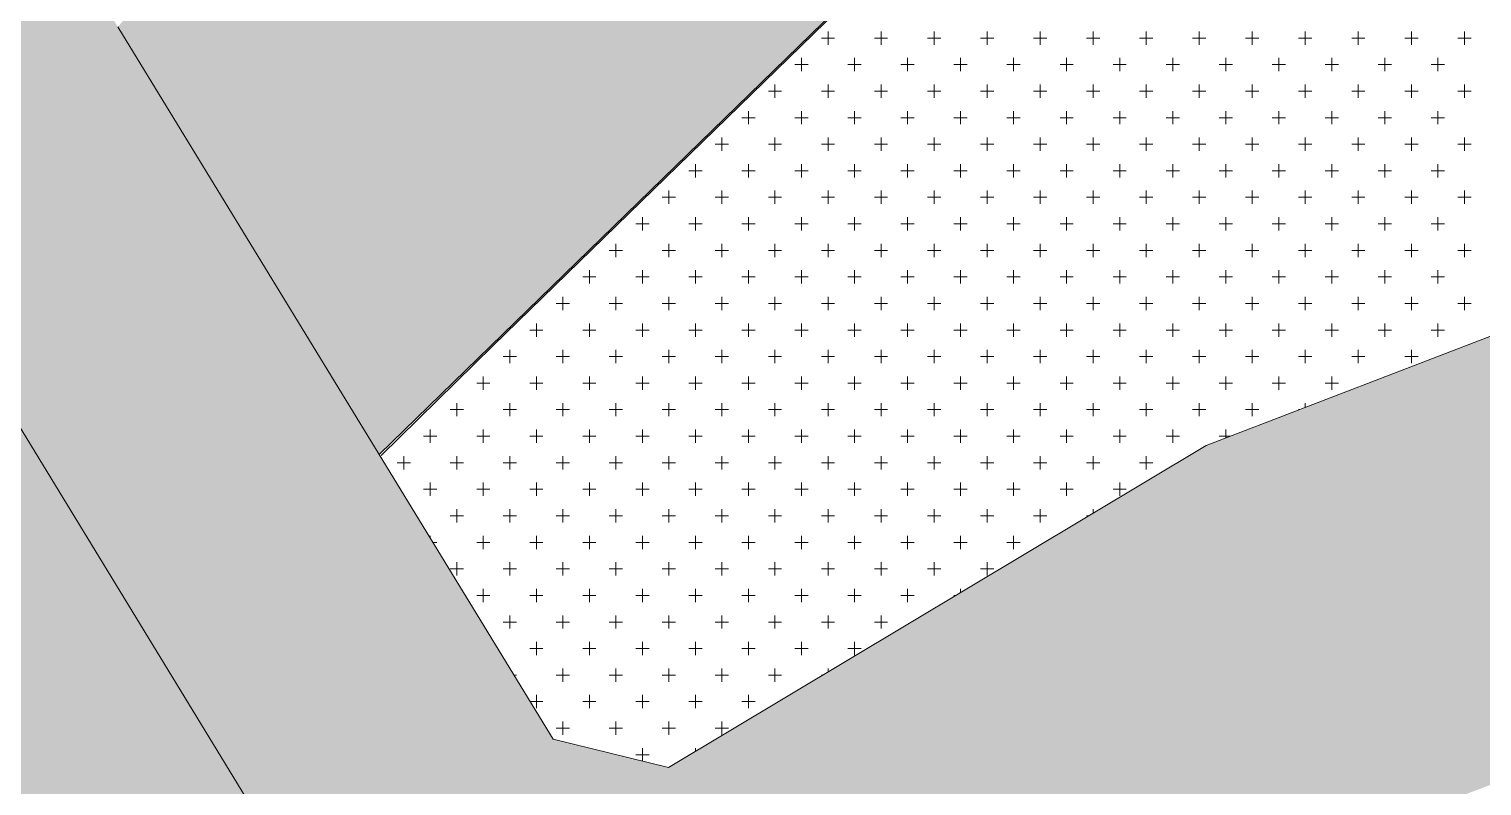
# Model space of a CAD drawing. Header units: metres. Extents: x 476631 to 477421, y 4483749 to 4484052.
# Drawn here: x 477175.91 to 477210.7, y 4483887.29 to 4483905.39 of the extents above; entities that cross this region are included whole.
import ezdxf

# ---------------------------------------------------------------- set-up
doc = ezdxf.new("R2010")
doc.units = ezdxf.units.M
for name, color, linetype, lineweight in [('PL_PARK', 97, 'Continuous', 0), ('serbest', 10, 'Continuous', 0), ('TK_PARSEL', 1, 'Continuous', 0)]:
    doc.layers.add(name, color=color, linetype=linetype, lineweight=lineweight)

msp = doc.modelspace()

# ---------------------------------------------------------------- hatches: boundary and pattern name
at = {"layer": 'serbest'}
h = msp.add_hatch(color=4, dxfattribs=at)
h.dxf.hatch_style = 1
h.paths.add_polyline_path([(477233.732, 4483927.066), (477233.745, 4483927.125), (477236.6, 4483940.216), (477203.77, 4483934.526), (477178.031, 4483905.45), (477184.289, 4483895.215), (477205.274, 4483915.618)])
at = {"layer": 'serbest', "true_color": 0x636466}
h = msp.add_hatch(color=251, dxfattribs=at)
h.dxf.hatch_style = 1
h.paths.add_polyline_path([(477178.031, 4483905.45), (477171.772, 4483915.672), (477165.51, 4483925.907), (477160.327, 4483920.965), (477167.634, 4483909.023), (477173.898, 4483898.786), (477182.448, 4483884.811), (477190.837, 4483875.132), (477191.216, 4483887.727), (477188.456, 4483888.406), (477184.289, 4483895.215), (477184.289, 4483895.215)])
h = msp.add_hatch(color=251, dxfattribs=at)
h.dxf.hatch_style = 1
h.paths.add_polyline_path([(477215.994, 4483889.224), (477215.994, 4483889.305), (477216.209, 4483889.305), (477217.899, 4483889.939), (477217.899, 4483889.94), (477217.901, 4483889.94), (477221.709, 4483891.369), (477218.091, 4483900.801), (477204.091, 4483895.432), (477191.216, 4483887.727), (477190.837, 4483875.132), (477199.474, 4483878.837), (477199.62, 4483881.102), (477208.483, 4483886.405)])
at = {"layer": 'serbest'}
h = msp.add_hatch(color=14, dxfattribs=at)
h.dxf.hatch_style = 1
h.paths.add_polyline_path([(477173.898, 4483898.786), (477159.309, 4483890.056), (477168.904, 4483874.376), (477181.776, 4483882.078), (477182.448, 4483884.811)])

# ---------------------------------------------------------------- linework, layer by layer
at = {"layer": 'PL_PARK', "color": 3}
for p, q in [((477184.289, 4483895.215), (477205.274, 4483915.619)), ((477224.256, 4483903.167), (477204.091, 4483895.432)), ((477204.091, 4483895.432), (477191.216, 4483887.727)), ((477188.456, 4483888.406), (477184.289, 4483895.215)), ((477191.216, 4483887.727), (477188.456, 4483888.406))]:
    msp.add_line(p, q, dxfattribs=at)
at = {"layer": 'PL_PARK', "color": 3, "linetype": 'Continuous'}
for p, q in [((477194.88, 4483905.18), (477195.197, 4483905.18)), ((477195.039, 4483905.021), (477195.039, 4483905.339)), ((477196.15, 4483905.18), (477196.467, 4483905.18)), ((477196.309, 4483905.021), (477196.309, 4483905.339)), ((477197.42, 4483905.18), (477197.737, 4483905.18)), ((477197.579, 4483905.021), (477197.579, 4483905.339)), ((477198.69, 4483905.18), (477199.007, 4483905.18)), ((477198.849, 4483905.021), (477198.849, 4483905.339)), ((477199.96, 4483905.18), (477200.278, 4483905.18)), ((477200.119, 4483905.021), (477200.119, 4483905.339)), ((477201.23, 4483905.18), (477201.547, 4483905.18)), ((477201.389, 4483905.021), (477201.389, 4483905.339)), ((477202.5, 4483905.18), (477202.818, 4483905.18)), ((477202.659, 4483905.021), (477202.659, 4483905.339)), ((477203.77, 4483905.18), (477204.088, 4483905.18)), ((477203.929, 4483905.021), (477203.929, 4483905.339)), ((477205.04, 4483905.18), (477205.357, 4483905.18)), ((477205.199, 4483905.021), (477205.199, 4483905.339)), ((477206.31, 4483905.18), (477206.628, 4483905.18)), ((477206.469, 4483905.021), (477206.469, 4483905.339)), ((477207.58, 4483905.18), (477207.898, 4483905.18)), ((477207.739, 4483905.021), (477207.739, 4483905.339)), ((477208.85, 4483905.18), (477209.168, 4483905.18)), ((477209.009, 4483905.021), (477209.009, 4483905.339)), ((477210.12, 4483905.18), (477210.438, 4483905.18)), ((477210.279, 4483905.021), (477210.279, 4483905.339)), ((477194.404, 4483904.386), (477194.404, 4483904.704)), ((477195.674, 4483904.386), (477195.674, 4483904.704)), ((477196.944, 4483904.386), (477196.944, 4483904.704)), ((477198.214, 4483904.386), (477198.214, 4483904.704)), ((477199.484, 4483904.386), (477199.484, 4483904.704)), ((477200.754, 4483904.386), (477200.754, 4483904.704)), ((477202.024, 4483904.386), (477202.024, 4483904.704)), ((477203.294, 4483904.386), (477203.294, 4483904.704)), ((477204.564, 4483904.386), (477204.564, 4483904.704)), ((477205.834, 4483904.386), (477205.834, 4483904.704)), ((477207.104, 4483904.386), (477207.104, 4483904.704)), ((477208.374, 4483904.386), (477208.374, 4483904.704)), ((477209.644, 4483904.386), (477209.644, 4483904.704)), ((477194.245, 4483904.545), (477194.562, 4483904.545)), ((477195.515, 4483904.545), (477195.832, 4483904.545)), ((477196.785, 4483904.545), (477197.102, 4483904.545)), ((477198.055, 4483904.545), (477198.372, 4483904.545)), ((477199.325, 4483904.545), (477199.642, 4483904.545)), ((477200.595, 4483904.545), (477200.912, 4483904.545)), ((477201.865, 4483904.545), (477202.182, 4483904.545)), ((477203.135, 4483904.545), (477203.453, 4483904.545)), ((477204.405, 4483904.545), (477204.722, 4483904.545)), ((477205.675, 4483904.545), (477205.993, 4483904.545)), ((477206.945, 4483904.545), (477207.263, 4483904.545)), ((477208.215, 4483904.545), (477208.533, 4483904.545)), ((477209.485, 4483904.545), (477209.803, 4483904.545)), ((477193.769, 4483903.751), (477193.769, 4483904.069)), ((477195.039, 4483903.751), (477195.039, 4483904.069)), ((477196.309, 4483903.751), (477196.309, 4483904.069)), ((477197.579, 4483903.751), (477197.579, 4483904.069)), ((477198.849, 4483903.751), (477198.849, 4483904.069)), ((477200.119, 4483903.751), (477200.119, 4483904.069)), ((477201.389, 4483903.751), (477201.389, 4483904.069)), ((477202.659, 4483903.751), (477202.659, 4483904.069)), ((477203.929, 4483903.751), (477203.929, 4483904.069)), ((477205.199, 4483903.751), (477205.199, 4483904.069)), ((477206.469, 4483903.751), (477206.469, 4483904.069)), ((477207.739, 4483903.751), (477207.739, 4483904.069)), ((477209.009, 4483903.751), (477209.009, 4483904.069)), ((477210.279, 4483903.751), (477210.279, 4483904.069)), ((477193.61, 4483903.91), (477193.927, 4483903.91)), ((477194.88, 4483903.91), (477195.197, 4483903.91)), ((477196.15, 4483903.91), (477196.467, 4483903.91)), ((477197.42, 4483903.91), (477197.737, 4483903.91)), ((477198.69, 4483903.91), (477199.007, 4483903.91)), ((477199.96, 4483903.91), (477200.278, 4483903.91)), ((477201.23, 4483903.91), (477201.547, 4483903.91)), ((477202.5, 4483903.91), (477202.818, 4483903.91)), ((477203.77, 4483903.91), (477204.088, 4483903.91)), ((477205.04, 4483903.91), (477205.357, 4483903.91)), ((477206.31, 4483903.91), (477206.628, 4483903.91)), ((477207.58, 4483903.91), (477207.898, 4483903.91)), ((477208.85, 4483903.91), (477209.168, 4483903.91)), ((477210.12, 4483903.91), (477210.438, 4483903.91)), ((477193.134, 4483903.116), (477193.134, 4483903.434)), ((477194.404, 4483903.116), (477194.404, 4483903.434)), ((477195.674, 4483903.116), (477195.674, 4483903.434)), ((477196.944, 4483903.116), (477196.944, 4483903.434)), ((477198.214, 4483903.116), (477198.214, 4483903.434)), ((477199.484, 4483903.116), (477199.484, 4483903.434)), ((477200.754, 4483903.116), (477200.754, 4483903.434)), ((477202.024, 4483903.116), (477202.024, 4483903.434)), ((477203.294, 4483903.116), (477203.294, 4483903.434)), ((477204.564, 4483903.116), (477204.564, 4483903.434)), ((477205.834, 4483903.116), (477205.834, 4483903.434)), ((477207.104, 4483903.116), (477207.104, 4483903.434)), ((477208.374, 4483903.116), (477208.374, 4483903.434)), ((477209.644, 4483903.116), (477209.644, 4483903.434)), ((477192.975, 4483903.275), (477193.292, 4483903.275)), ((477194.245, 4483903.275), (477194.562, 4483903.275)), ((477195.515, 4483903.275), (477195.832, 4483903.275)), ((477196.785, 4483903.275), (477197.102, 4483903.275)), ((477198.055, 4483903.275), (477198.372, 4483903.275)), ((477199.325, 4483903.275), (477199.642, 4483903.275)), ((477200.595, 4483903.275), (477200.912, 4483903.275)), ((477201.865, 4483903.275), (477202.182, 4483903.275)), ((477203.135, 4483903.275), (477203.453, 4483903.275)), ((477204.405, 4483903.275), (477204.722, 4483903.275)), ((477205.675, 4483903.275), (477205.993, 4483903.275)), ((477206.945, 4483903.275), (477207.263, 4483903.275)), ((477208.215, 4483903.275), (477208.533, 4483903.275)), ((477209.485, 4483903.275), (477209.803, 4483903.275)), ((477192.34, 4483902.64), (477192.657, 4483902.64)), ((477192.499, 4483902.481), (477192.499, 4483902.799)), ((477193.61, 4483902.64), (477193.927, 4483902.64)), ((477193.769, 4483902.481), (477193.769, 4483902.799)), ((477194.88, 4483902.64), (477195.197, 4483902.64)), ((477195.039, 4483902.481), (477195.039, 4483902.799)), ((477196.15, 4483902.64), (477196.467, 4483902.64)), ((477196.309, 4483902.481), (477196.309, 4483902.799)), ((477197.42, 4483902.64), (477197.737, 4483902.64)), ((477197.579, 4483902.481), (477197.579, 4483902.799)), ((477198.69, 4483902.64), (477199.007, 4483902.64)), ((477198.849, 4483902.481), (477198.849, 4483902.799)), ((477199.96, 4483902.64), (477200.278, 4483902.64)), ((477200.119, 4483902.481), (477200.119, 4483902.799)), ((477201.23, 4483902.64), (477201.547, 4483902.64)), ((477201.389, 4483902.481), (477201.389, 4483902.799)), ((477202.5, 4483902.64), (477202.818, 4483902.64)), ((477202.659, 4483902.481), (477202.659, 4483902.799)), ((477203.77, 4483902.64), (477204.088, 4483902.64)), ((477203.929, 4483902.481), (477203.929, 4483902.799)), ((477205.04, 4483902.64), (477205.357, 4483902.64)), ((477205.199, 4483902.481), (477205.199, 4483902.799)), ((477206.31, 4483902.64), (477206.628, 4483902.64)), ((477206.469, 4483902.481), (477206.469, 4483902.799)), ((477207.58, 4483902.64), (477207.898, 4483902.64)), ((477207.739, 4483902.481), (477207.739, 4483902.799)), ((477208.85, 4483902.64), (477209.168, 4483902.64)), ((477209.009, 4483902.481), (477209.009, 4483902.799)), ((477210.12, 4483902.64), (477210.438, 4483902.64)), ((477210.279, 4483902.481), (477210.279, 4483902.799)), ((477191.705, 4483902.005), (477192.022, 4483902.005)), ((477191.864, 4483901.846), (477191.864, 4483902.164)), ((477192.975, 4483902.005), (477193.292, 4483902.005)), ((477193.134, 4483901.846), (477193.134, 4483902.164)), ((477194.245, 4483902.005), (477194.562, 4483902.005)), ((477194.404, 4483901.846), (477194.404, 4483902.164)), ((477195.515, 4483902.005), (477195.832, 4483902.005)), ((477195.674, 4483901.846), (477195.674, 4483902.164)), ((477196.785, 4483902.005), (477197.102, 4483902.005)), ((477196.944, 4483901.846), (477196.944, 4483902.164)), ((477198.055, 4483902.005), (477198.372, 4483902.005)), ((477198.214, 4483901.846), (477198.214, 4483902.164)), ((477199.325, 4483902.005), (477199.642, 4483902.005)), ((477199.484, 4483901.846), (477199.484, 4483902.164)), ((477200.595, 4483902.005), (477200.912, 4483902.005)), ((477200.754, 4483901.846), (477200.754, 4483902.164)), ((477201.865, 4483902.005), (477202.182, 4483902.005)), ((477202.024, 4483901.846), (477202.024, 4483902.164)), ((477203.135, 4483902.005), (477203.453, 4483902.005)), ((477203.294, 4483901.846), (477203.294, 4483902.164)), ((477204.405, 4483902.005), (477204.722, 4483902.005)), ((477204.564, 4483901.846), (477204.564, 4483902.164)), ((477205.675, 4483902.005), (477205.993, 4483902.005)), ((477205.834, 4483901.846), (477205.834, 4483902.164)), ((477206.945, 4483902.005), (477207.263, 4483902.005)), ((477207.104, 4483901.846), (477207.104, 4483902.164)), ((477208.215, 4483902.005), (477208.533, 4483902.005)), ((477208.374, 4483901.846), (477208.374, 4483902.164)), ((477209.485, 4483902.005), (477209.803, 4483902.005)), ((477209.644, 4483901.846), (477209.644, 4483902.164)), ((477191.07, 4483901.37), (477191.387, 4483901.37)), ((477191.229, 4483901.211), (477191.229, 4483901.529)), ((477192.34, 4483901.37), (477192.657, 4483901.37)), ((477192.499, 4483901.211), (477192.499, 4483901.529)), ((477193.61, 4483901.37), (477193.927, 4483901.37)), ((477193.769, 4483901.211), (477193.769, 4483901.529)), ((477194.88, 4483901.37), (477195.197, 4483901.37)), ((477195.039, 4483901.211), (477195.039, 4483901.529)), ((477196.15, 4483901.37), (477196.467, 4483901.37)), ((477196.309, 4483901.211), (477196.309, 4483901.529)), ((477197.42, 4483901.37), (477197.737, 4483901.37)), ((477197.579, 4483901.211), (477197.579, 4483901.529)), ((477198.69, 4483901.37), (477199.007, 4483901.37)), ((477198.849, 4483901.211), (477198.849, 4483901.529)), ((477199.96, 4483901.37), (477200.278, 4483901.37)), ((477200.119, 4483901.211), (477200.119, 4483901.529)), ((477201.23, 4483901.37), (477201.547, 4483901.37)), ((477201.389, 4483901.211), (477201.389, 4483901.529)), ((477202.5, 4483901.37), (477202.818, 4483901.37)), ((477202.659, 4483901.211), (477202.659, 4483901.529)), ((477203.77, 4483901.37), (477204.088, 4483901.37)), ((477203.929, 4483901.211), (477203.929, 4483901.529)), ((477205.04, 4483901.37), (477205.357, 4483901.37)), ((477205.199, 4483901.211), (477205.199, 4483901.529)), ((477206.31, 4483901.37), (477206.628, 4483901.37)), ((477206.469, 4483901.211), (477206.469, 4483901.529)), ((477207.58, 4483901.37), (477207.898, 4483901.37)), ((477207.739, 4483901.211), (477207.739, 4483901.529)), ((477208.85, 4483901.37), (477209.168, 4483901.37)), ((477209.009, 4483901.211), (477209.009, 4483901.529)), ((477210.12, 4483901.37), (477210.438, 4483901.37)), ((477210.279, 4483901.211), (477210.279, 4483901.529)), ((477190.594, 4483900.576), (477190.594, 4483900.894)), ((477191.864, 4483900.576), (477191.864, 4483900.894)), ((477193.134, 4483900.576), (477193.134, 4483900.894)), ((477194.404, 4483900.576), (477194.404, 4483900.894)), ((477195.674, 4483900.576), (477195.674, 4483900.894)), ((477196.944, 4483900.576), (477196.944, 4483900.894)), ((477198.214, 4483900.576), (477198.214, 4483900.894)), ((477199.484, 4483900.576), (477199.484, 4483900.894)), ((477200.754, 4483900.576), (477200.754, 4483900.894)), ((477202.024, 4483900.576), (477202.024, 4483900.894)), ((477203.294, 4483900.576), (477203.294, 4483900.894)), ((477204.564, 4483900.576), (477204.564, 4483900.894)), ((477205.834, 4483900.576), (477205.834, 4483900.894)), ((477207.104, 4483900.576), (477207.104, 4483900.894)), ((477208.374, 4483900.576), (477208.374, 4483900.894)), ((477209.644, 4483900.576), (477209.644, 4483900.894)), ((477190.435, 4483900.735), (477190.752, 4483900.735)), ((477191.705, 4483900.735), (477192.022, 4483900.735)), ((477192.975, 4483900.735), (477193.292, 4483900.735)), ((477194.245, 4483900.735), (477194.562, 4483900.735)), ((477195.515, 4483900.735), (477195.832, 4483900.735)), ((477196.785, 4483900.735), (477197.102, 4483900.735)), ((477198.055, 4483900.735), (477198.372, 4483900.735)), ((477199.325, 4483900.735), (477199.642, 4483900.735)), ((477200.595, 4483900.735), (477200.912, 4483900.735)), ((477201.865, 4483900.735), (477202.182, 4483900.735)), ((477203.135, 4483900.735), (477203.453, 4483900.735)), ((477204.405, 4483900.735), (477204.722, 4483900.735)), ((477205.675, 4483900.735), (477205.993, 4483900.735)), ((477206.945, 4483900.735), (477207.263, 4483900.735)), ((477208.215, 4483900.735), (477208.533, 4483900.735)), ((477209.485, 4483900.735), (477209.803, 4483900.735)), ((477189.959, 4483899.941), (477189.959, 4483900.259)), ((477191.229, 4483899.941), (477191.229, 4483900.259)), ((477192.499, 4483899.941), (477192.499, 4483900.259)), ((477193.769, 4483899.941), (477193.769, 4483900.259)), ((477195.039, 4483899.941), (477195.039, 4483900.259)), ((477196.309, 4483899.941), (477196.309, 4483900.259)), ((477197.579, 4483899.941), (477197.579, 4483900.259)), ((477198.849, 4483899.941), (477198.849, 4483900.259)), ((477200.119, 4483899.941), (477200.119, 4483900.259)), ((477201.389, 4483899.941), (477201.389, 4483900.259)), ((477202.659, 4483899.941), (477202.659, 4483900.259)), ((477203.929, 4483899.941), (477203.929, 4483900.259)), ((477205.199, 4483899.941), (477205.199, 4483900.259)), ((477206.469, 4483899.941), (477206.469, 4483900.259)), ((477207.739, 4483899.941), (477207.739, 4483900.259)), ((477209.009, 4483899.941), (477209.009, 4483900.259)), ((477210.279, 4483899.941), (477210.279, 4483900.259)), ((477189.8, 4483900.1), (477190.117, 4483900.1)), ((477191.07, 4483900.1), (477191.387, 4483900.1)), ((477192.34, 4483900.1), (477192.657, 4483900.1)), ((477193.61, 4483900.1), (477193.927, 4483900.1)), ((477194.88, 4483900.1), (477195.197, 4483900.1)), ((477196.15, 4483900.1), (477196.467, 4483900.1)), ((477197.42, 4483900.1), (477197.737, 4483900.1)), ((477198.69, 4483900.1), (477199.007, 4483900.1)), ((477199.96, 4483900.1), (477200.278, 4483900.1)), ((477201.23, 4483900.1), (477201.547, 4483900.1)), ((477202.5, 4483900.1), (477202.818, 4483900.1)), ((477203.77, 4483900.1), (477204.088, 4483900.1)), ((477205.04, 4483900.1), (477205.357, 4483900.1)), ((477206.31, 4483900.1), (477206.628, 4483900.1)), ((477207.58, 4483900.1), (477207.898, 4483900.1)), ((477208.85, 4483900.1), (477209.168, 4483900.1)), ((477210.12, 4483900.1), (477210.438, 4483900.1)), ((477189.165, 4483899.465), (477189.482, 4483899.465)), ((477189.324, 4483899.306), (477189.324, 4483899.624)), ((477190.435, 4483899.465), (477190.752, 4483899.465)), ((477190.594, 4483899.306), (477190.594, 4483899.624)), ((477191.705, 4483899.465), (477192.022, 4483899.465)), ((477191.864, 4483899.306), (477191.864, 4483899.624)), ((477192.975, 4483899.465), (477193.292, 4483899.465)), ((477193.134, 4483899.306), (477193.134, 4483899.624)), ((477194.245, 4483899.465), (477194.562, 4483899.465)), ((477194.404, 4483899.306), (477194.404, 4483899.624)), ((477195.515, 4483899.465), (477195.832, 4483899.465)), ((477195.674, 4483899.306), (477195.674, 4483899.624)), ((477196.785, 4483899.465), (477197.102, 4483899.465)), ((477196.944, 4483899.306), (477196.944, 4483899.624)), ((477198.055, 4483899.465), (477198.372, 4483899.465)), ((477198.214, 4483899.306), (477198.214, 4483899.624)), ((477199.325, 4483899.465), (477199.642, 4483899.465)), ((477199.484, 4483899.306), (477199.484, 4483899.624)), ((477200.595, 4483899.465), (477200.912, 4483899.465)), ((477200.754, 4483899.306), (477200.754, 4483899.624)), ((477201.865, 4483899.465), (477202.182, 4483899.465)), ((477202.024, 4483899.306), (477202.024, 4483899.624)), ((477203.135, 4483899.465), (477203.453, 4483899.465)), ((477203.294, 4483899.306), (477203.294, 4483899.624)), ((477204.405, 4483899.465), (477204.722, 4483899.465)), ((477204.564, 4483899.306), (477204.564, 4483899.624)), ((477205.675, 4483899.465), (477205.993, 4483899.465)), ((477205.834, 4483899.306), (477205.834, 4483899.624)), ((477206.945, 4483899.465), (477207.263, 4483899.465)), ((477207.104, 4483899.306), (477207.104, 4483899.624)), ((477208.215, 4483899.465), (477208.533, 4483899.465)), ((477208.374, 4483899.306), (477208.374, 4483899.624)), ((477209.485, 4483899.465), (477209.803, 4483899.465)), ((477209.644, 4483899.306), (477209.644, 4483899.624)), ((477188.53, 4483898.83), (477188.847, 4483898.83)), ((477188.689, 4483898.671), (477188.689, 4483898.989)), ((477189.8, 4483898.83), (477190.117, 4483898.83)), ((477189.959, 4483898.671), (477189.959, 4483898.989)), ((477191.07, 4483898.83), (477191.387, 4483898.83)), ((477191.229, 4483898.671), (477191.229, 4483898.989)), ((477192.34, 4483898.83), (477192.657, 4483898.83)), ((477192.499, 4483898.671), (477192.499, 4483898.989)), ((477193.61, 4483898.83), (477193.927, 4483898.83)), ((477193.769, 4483898.671), (477193.769, 4483898.989)), ((477194.88, 4483898.83), (477195.197, 4483898.83)), ((477195.039, 4483898.671), (477195.039, 4483898.989)), ((477196.15, 4483898.83), (477196.467, 4483898.83)), ((477196.309, 4483898.671), (477196.309, 4483898.989)), ((477197.42, 4483898.83), (477197.737, 4483898.83)), ((477197.579, 4483898.671), (477197.579, 4483898.989)), ((477198.69, 4483898.83), (477199.007, 4483898.83)), ((477198.849, 4483898.671), (477198.849, 4483898.989)), ((477199.96, 4483898.83), (477200.278, 4483898.83)), ((477200.119, 4483898.671), (477200.119, 4483898.989)), ((477201.23, 4483898.83), (477201.547, 4483898.83)), ((477201.389, 4483898.671), (477201.389, 4483898.989)), ((477202.5, 4483898.83), (477202.818, 4483898.83)), ((477202.659, 4483898.671), (477202.659, 4483898.989)), ((477203.77, 4483898.83), (477204.088, 4483898.83)), ((477203.929, 4483898.671), (477203.929, 4483898.989)), ((477205.04, 4483898.83), (477205.357, 4483898.83)), ((477205.199, 4483898.671), (477205.199, 4483898.989)), ((477206.31, 4483898.83), (477206.628, 4483898.83)), ((477206.469, 4483898.671), (477206.469, 4483898.989)), ((477207.58, 4483898.83), (477207.898, 4483898.83)), ((477207.739, 4483898.671), (477207.739, 4483898.989)), ((477208.85, 4483898.83), (477209.168, 4483898.83)), ((477209.009, 4483898.671), (477209.009, 4483898.989)), ((477210.12, 4483898.83), (477210.438, 4483898.83)), ((477210.279, 4483898.671), (477210.279, 4483898.989)), ((477187.895, 4483898.195), (477188.212, 4483898.195)), ((477188.054, 4483898.036), (477188.054, 4483898.354)), ((477189.165, 4483898.195), (477189.482, 4483898.195)), ((477189.324, 4483898.036), (477189.324, 4483898.354)), ((477190.435, 4483898.195), (477190.752, 4483898.195)), ((477190.594, 4483898.036), (477190.594, 4483898.354)), ((477191.705, 4483898.195), (477192.022, 4483898.195)), ((477191.864, 4483898.036), (477191.864, 4483898.354)), ((477192.975, 4483898.195), (477193.292, 4483898.195)), ((477193.134, 4483898.036), (477193.134, 4483898.354)), ((477194.245, 4483898.195), (477194.562, 4483898.195)), ((477194.404, 4483898.036), (477194.404, 4483898.354)), ((477195.515, 4483898.195), (477195.832, 4483898.195)), ((477195.674, 4483898.036), (477195.674, 4483898.354)), ((477196.785, 4483898.195), (477197.102, 4483898.195)), ((477196.944, 4483898.036), (477196.944, 4483898.354)), ((477198.055, 4483898.195), (477198.372, 4483898.195)), ((477198.214, 4483898.036), (477198.214, 4483898.354)), ((477199.325, 4483898.195), (477199.642, 4483898.195)), ((477199.484, 4483898.036), (477199.484, 4483898.354)), ((477200.595, 4483898.195), (477200.912, 4483898.195)), ((477200.754, 4483898.036), (477200.754, 4483898.354)), ((477201.865, 4483898.195), (477202.182, 4483898.195)), ((477202.024, 4483898.036), (477202.024, 4483898.354)), ((477203.135, 4483898.195), (477203.453, 4483898.195)), ((477203.294, 4483898.036), (477203.294, 4483898.354)), ((477204.405, 4483898.195), (477204.722, 4483898.195)), ((477204.564, 4483898.036), (477204.564, 4483898.354)), ((477205.675, 4483898.195), (477205.993, 4483898.195)), ((477205.834, 4483898.036), (477205.834, 4483898.354)), ((477206.945, 4483898.195), (477207.263, 4483898.195)), ((477207.104, 4483898.036), (477207.104, 4483898.354)), ((477208.215, 4483898.195), (477208.533, 4483898.195)), ((477208.374, 4483898.036), (477208.374, 4483898.354)), ((477209.485, 4483898.195), (477209.803, 4483898.195)), ((477209.644, 4483898.036), (477209.644, 4483898.354)), ((477187.419, 4483897.401), (477187.419, 4483897.719)), ((477188.689, 4483897.401), (477188.689, 4483897.719)), ((477189.959, 4483897.401), (477189.959, 4483897.719)), ((477191.229, 4483897.401), (477191.229, 4483897.719)), ((477192.499, 4483897.401), (477192.499, 4483897.719)), ((477193.769, 4483897.401), (477193.769, 4483897.719)), ((477195.039, 4483897.401), (477195.039, 4483897.719)), ((477196.309, 4483897.401), (477196.309, 4483897.719)), ((477197.579, 4483897.401), (477197.579, 4483897.719)), ((477198.849, 4483897.401), (477198.849, 4483897.719)), ((477200.119, 4483897.401), (477200.119, 4483897.719)), ((477201.389, 4483897.401), (477201.389, 4483897.719)), ((477202.659, 4483897.401), (477202.659, 4483897.719)), ((477203.929, 4483897.401), (477203.929, 4483897.719)), ((477205.199, 4483897.401), (477205.199, 4483897.719)), ((477206.469, 4483897.401), (477206.469, 4483897.719)), ((477207.739, 4483897.401), (477207.739, 4483897.719)), ((477209.009, 4483897.401), (477209.009, 4483897.719)), ((477187.26, 4483897.56), (477187.577, 4483897.56)), ((477188.53, 4483897.56), (477188.847, 4483897.56)), ((477189.8, 4483897.56), (477190.117, 4483897.56)), ((477191.07, 4483897.56), (477191.387, 4483897.56)), ((477192.34, 4483897.56), (477192.657, 4483897.56)), ((477193.61, 4483897.56), (477193.927, 4483897.56)), ((477194.88, 4483897.56), (477195.197, 4483897.56)), ((477196.15, 4483897.56), (477196.467, 4483897.56)), ((477197.42, 4483897.56), (477197.737, 4483897.56)), ((477198.69, 4483897.56), (477199.007, 4483897.56)), ((477199.96, 4483897.56), (477200.278, 4483897.56)), ((477201.23, 4483897.56), (477201.547, 4483897.56)), ((477202.5, 4483897.56), (477202.818, 4483897.56)), ((477203.77, 4483897.56), (477204.088, 4483897.56)), ((477205.04, 4483897.56), (477205.357, 4483897.56)), ((477206.31, 4483897.56), (477206.628, 4483897.56)), ((477207.58, 4483897.56), (477207.898, 4483897.56)), ((477208.85, 4483897.56), (477209.168, 4483897.56)), ((477186.784, 4483896.766), (477186.784, 4483897.084)), ((477188.054, 4483896.766), (477188.054, 4483897.084)), ((477189.324, 4483896.766), (477189.324, 4483897.084)), ((477190.594, 4483896.766), (477190.594, 4483897.084)), ((477191.864, 4483896.766), (477191.864, 4483897.084)), ((477193.134, 4483896.766), (477193.134, 4483897.084)), ((477194.404, 4483896.766), (477194.404, 4483897.084)), ((477195.674, 4483896.766), (477195.674, 4483897.084)), ((477196.944, 4483896.766), (477196.944, 4483897.084)), ((477198.214, 4483896.766), (477198.214, 4483897.084)), ((477199.484, 4483896.766), (477199.484, 4483897.084)), ((477200.754, 4483896.766), (477200.754, 4483897.084)), ((477202.024, 4483896.766), (477202.024, 4483897.084)), ((477203.294, 4483896.766), (477203.294, 4483897.084)), ((477204.564, 4483896.766), (477204.564, 4483897.084)), ((477205.834, 4483896.766), (477205.834, 4483897.084)), ((477207.104, 4483896.766), (477207.104, 4483897.084)), ((477208.374, 4483897.074), (477208.374, 4483897.084)), ((477186.625, 4483896.925), (477186.942, 4483896.925)), ((477187.895, 4483896.925), (477188.212, 4483896.925)), ((477189.165, 4483896.925), (477189.482, 4483896.925)), ((477190.435, 4483896.925), (477190.752, 4483896.925)), ((477191.705, 4483896.925), (477192.022, 4483896.925)), ((477192.975, 4483896.925), (477193.292, 4483896.925)), ((477194.245, 4483896.925), (477194.562, 4483896.925)), ((477195.515, 4483896.925), (477195.832, 4483896.925)), ((477196.785, 4483896.925), (477197.102, 4483896.925)), ((477198.055, 4483896.925), (477198.372, 4483896.925)), ((477199.325, 4483896.925), (477199.642, 4483896.925)), ((477200.595, 4483896.925), (477200.912, 4483896.925)), ((477201.865, 4483896.925), (477202.182, 4483896.925)), ((477203.135, 4483896.925), (477203.453, 4483896.925)), ((477204.405, 4483896.925), (477204.722, 4483896.925)), ((477205.675, 4483896.925), (477205.993, 4483896.925)), ((477206.945, 4483896.925), (477207.263, 4483896.925)), ((477186.149, 4483896.131), (477186.149, 4483896.449)), ((477187.419, 4483896.131), (477187.419, 4483896.449)), ((477188.689, 4483896.131), (477188.689, 4483896.449)), ((477189.959, 4483896.131), (477189.959, 4483896.449)), ((477191.229, 4483896.131), (477191.229, 4483896.449)), ((477192.499, 4483896.131), (477192.499, 4483896.449)), ((477193.769, 4483896.131), (477193.769, 4483896.449)), ((477195.039, 4483896.131), (477195.039, 4483896.449)), ((477196.309, 4483896.131), (477196.309, 4483896.449)), ((477197.579, 4483896.131), (477197.579, 4483896.449)), ((477198.849, 4483896.131), (477198.849, 4483896.449)), ((477200.119, 4483896.131), (477200.119, 4483896.449)), ((477201.389, 4483896.131), (477201.389, 4483896.449)), ((477202.659, 4483896.131), (477202.659, 4483896.449)), ((477203.929, 4483896.131), (477203.929, 4483896.449)), ((477205.199, 4483896.131), (477205.199, 4483896.449)), ((477206.469, 4483896.344), (477206.469, 4483896.449)), ((477185.99, 4483896.29), (477186.307, 4483896.29)), ((477187.26, 4483896.29), (477187.577, 4483896.29)), ((477188.53, 4483896.29), (477188.847, 4483896.29)), ((477189.8, 4483896.29), (477190.117, 4483896.29)), ((477191.07, 4483896.29), (477191.387, 4483896.29)), ((477192.34, 4483896.29), (477192.657, 4483896.29)), ((477193.61, 4483896.29), (477193.927, 4483896.29)), ((477194.88, 4483896.29), (477195.197, 4483896.29)), ((477196.15, 4483896.29), (477196.467, 4483896.29)), ((477197.42, 4483896.29), (477197.737, 4483896.29)), ((477198.69, 4483896.29), (477199.007, 4483896.29)), ((477199.96, 4483896.29), (477200.278, 4483896.29)), ((477201.23, 4483896.29), (477201.547, 4483896.29)), ((477202.5, 4483896.29), (477202.818, 4483896.29)), ((477203.77, 4483896.29), (477204.088, 4483896.29)), ((477205.04, 4483896.29), (477205.357, 4483896.29)), ((477206.31, 4483896.29), (477206.329, 4483896.29)), ((477185.355, 4483895.655), (477185.672, 4483895.655)), ((477185.514, 4483895.496), (477185.514, 4483895.814)), ((477186.625, 4483895.655), (477186.942, 4483895.655)), ((477186.784, 4483895.496), (477186.784, 4483895.814)), ((477187.895, 4483895.655), (477188.212, 4483895.655)), ((477188.054, 4483895.496), (477188.054, 4483895.814)), ((477189.165, 4483895.655), (477189.482, 4483895.655)), ((477189.324, 4483895.496), (477189.324, 4483895.814)), ((477190.435, 4483895.655), (477190.752, 4483895.655)), ((477190.594, 4483895.496), (477190.594, 4483895.814)), ((477191.705, 4483895.655), (477192.022, 4483895.655)), ((477191.864, 4483895.496), (477191.864, 4483895.814)), ((477192.975, 4483895.655), (477193.292, 4483895.655)), ((477193.134, 4483895.496), (477193.134, 4483895.814)), ((477194.245, 4483895.655), (477194.562, 4483895.655)), ((477194.404, 4483895.496), (477194.404, 4483895.814)), ((477195.515, 4483895.655), (477195.832, 4483895.655)), ((477195.674, 4483895.496), (477195.674, 4483895.814)), ((477196.785, 4483895.655), (477197.102, 4483895.655)), ((477196.944, 4483895.496), (477196.944, 4483895.814)), ((477198.055, 4483895.655), (477198.372, 4483895.655)), ((477198.214, 4483895.496), (477198.214, 4483895.814)), ((477199.325, 4483895.655), (477199.642, 4483895.655)), ((477199.484, 4483895.496), (477199.484, 4483895.814)), ((477200.595, 4483895.655), (477200.912, 4483895.655)), ((477200.754, 4483895.496), (477200.754, 4483895.814)), ((477201.865, 4483895.655), (477202.182, 4483895.655)), ((477202.024, 4483895.496), (477202.024, 4483895.814)), ((477203.135, 4483895.655), (477203.453, 4483895.655)), ((477203.294, 4483895.496), (477203.294, 4483895.814)), ((477204.405, 4483895.655), (477204.674, 4483895.655)), ((477204.564, 4483895.613), (477204.564, 4483895.814)), ((477184.72, 4483895.02), (477185.038, 4483895.02)), ((477184.879, 4483894.861), (477184.879, 4483895.179)), ((477185.99, 4483895.02), (477186.307, 4483895.02)), ((477186.149, 4483894.861), (477186.149, 4483895.179)), ((477187.26, 4483895.02), (477187.577, 4483895.02)), ((477187.419, 4483894.861), (477187.419, 4483895.179)), ((477188.53, 4483895.02), (477188.847, 4483895.02)), ((477188.689, 4483894.861), (477188.689, 4483895.179)), ((477189.8, 4483895.02), (477190.117, 4483895.02)), ((477189.959, 4483894.861), (477189.959, 4483895.179)), ((477191.07, 4483895.02), (477191.387, 4483895.02)), ((477191.229, 4483894.861), (477191.229, 4483895.179)), ((477192.34, 4483895.02), (477192.657, 4483895.02)), ((477192.499, 4483894.861), (477192.499, 4483895.179)), ((477193.61, 4483895.02), (477193.927, 4483895.02)), ((477193.769, 4483894.861), (477193.769, 4483895.179)), ((477194.88, 4483895.02), (477195.197, 4483895.02)), ((477195.039, 4483894.861), (477195.039, 4483895.179)), ((477196.15, 4483895.02), (477196.467, 4483895.02)), ((477196.309, 4483894.861), (477196.309, 4483895.179)), ((477197.42, 4483895.02), (477197.737, 4483895.02)), ((477197.579, 4483894.861), (477197.579, 4483895.179)), ((477198.69, 4483895.02), (477199.007, 4483895.02)), ((477198.849, 4483894.861), (477198.849, 4483895.179)), ((477199.96, 4483895.02), (477200.278, 4483895.02)), ((477200.119, 4483894.861), (477200.119, 4483895.179)), ((477201.23, 4483895.02), (477201.547, 4483895.02)), ((477201.389, 4483894.861), (477201.389, 4483895.179)), ((477202.5, 4483895.02), (477202.818, 4483895.02)), ((477202.659, 4483894.861), (477202.659, 4483895.179)), ((477185.355, 4483894.385), (477185.672, 4483894.385)), ((477185.514, 4483894.226), (477185.514, 4483894.544)), ((477186.625, 4483894.385), (477186.942, 4483894.385)), ((477186.784, 4483894.226), (477186.784, 4483894.544)), ((477187.895, 4483894.385), (477188.212, 4483894.385)), ((477188.054, 4483894.226), (477188.054, 4483894.544)), ((477189.165, 4483894.385), (477189.482, 4483894.385)), ((477189.324, 4483894.226), (477189.324, 4483894.544)), ((477190.435, 4483894.385), (477190.752, 4483894.385)), ((477190.594, 4483894.226), (477190.594, 4483894.544)), ((477191.705, 4483894.385), (477192.022, 4483894.385)), ((477191.864, 4483894.226), (477191.864, 4483894.544)), ((477192.975, 4483894.385), (477193.292, 4483894.385)), ((477193.134, 4483894.226), (477193.134, 4483894.544)), ((477194.245, 4483894.385), (477194.562, 4483894.385)), ((477194.404, 4483894.226), (477194.404, 4483894.544)), ((477195.515, 4483894.385), (477195.832, 4483894.385)), ((477195.674, 4483894.226), (477195.674, 4483894.544)), ((477196.785, 4483894.385), (477197.102, 4483894.385)), ((477196.944, 4483894.226), (477196.944, 4483894.544)), ((477198.055, 4483894.385), (477198.372, 4483894.385)), ((477198.214, 4483894.226), (477198.214, 4483894.544)), ((477199.325, 4483894.385), (477199.642, 4483894.385)), ((477199.484, 4483894.226), (477199.484, 4483894.544)), ((477200.595, 4483894.385), (477200.912, 4483894.385)), ((477200.754, 4483894.226), (477200.754, 4483894.544)), ((477201.865, 4483894.385), (477202.182, 4483894.385)), ((477202.024, 4483894.226), (477202.024, 4483894.544)), ((477186.149, 4483893.591), (477186.149, 4483893.909)), ((477187.419, 4483893.591), (477187.419, 4483893.909)), ((477188.689, 4483893.591), (477188.689, 4483893.909)), ((477189.959, 4483893.591), (477189.959, 4483893.909)), ((477191.229, 4483893.591), (477191.229, 4483893.909)), ((477192.499, 4483893.591), (477192.499, 4483893.909)), ((477193.769, 4483893.591), (477193.769, 4483893.909)), ((477195.039, 4483893.591), (477195.039, 4483893.909)), ((477196.309, 4483893.591), (477196.309, 4483893.909)), ((477197.579, 4483893.591), (477197.579, 4483893.909)), ((477198.849, 4483893.591), (477198.849, 4483893.909)), ((477200.119, 4483893.591), (477200.119, 4483893.909)), ((477201.389, 4483893.814), (477201.389, 4483893.909)), ((477185.99, 4483893.75), (477186.307, 4483893.75)), ((477187.26, 4483893.75), (477187.577, 4483893.75)), ((477188.53, 4483893.75), (477188.847, 4483893.75)), ((477189.8, 4483893.75), (477190.117, 4483893.75)), ((477191.07, 4483893.75), (477191.387, 4483893.75)), ((477192.34, 4483893.75), (477192.657, 4483893.75)), ((477193.61, 4483893.75), (477193.927, 4483893.75)), ((477194.88, 4483893.75), (477195.197, 4483893.75)), ((477196.15, 4483893.75), (477196.467, 4483893.75)), ((477197.42, 4483893.75), (477197.737, 4483893.75)), ((477198.69, 4483893.75), (477199.007, 4483893.75)), ((477199.96, 4483893.75), (477200.278, 4483893.75)), ((477201.23, 4483893.75), (477201.281, 4483893.75)), ((477185.514, 4483893.214), (477185.514, 4483893.274)), ((477186.784, 4483892.956), (477186.784, 4483893.274)), ((477188.054, 4483892.956), (477188.054, 4483893.274)), ((477189.324, 4483892.956), (477189.324, 4483893.274)), ((477190.594, 4483892.956), (477190.594, 4483893.274)), ((477191.864, 4483892.956), (477191.864, 4483893.274)), ((477193.134, 4483892.956), (477193.134, 4483893.274)), ((477194.404, 4483892.956), (477194.404, 4483893.274)), ((477195.674, 4483892.956), (477195.674, 4483893.274)), ((477196.944, 4483892.956), (477196.944, 4483893.274)), ((477198.214, 4483892.956), (477198.214, 4483893.274)), ((477199.484, 4483892.956), (477199.484, 4483893.274)), ((477185.574, 4483893.115), (477185.672, 4483893.115)), ((477186.625, 4483893.115), (477186.942, 4483893.115)), ((477187.895, 4483893.115), (477188.212, 4483893.115)), ((477189.165, 4483893.115), (477189.482, 4483893.115)), ((477190.435, 4483893.115), (477190.752, 4483893.115)), ((477191.705, 4483893.115), (477192.022, 4483893.115)), ((477192.975, 4483893.115), (477193.292, 4483893.115)), ((477194.245, 4483893.115), (477194.562, 4483893.115)), ((477195.515, 4483893.115), (477195.832, 4483893.115)), ((477196.785, 4483893.115), (477197.102, 4483893.115)), ((477198.055, 4483893.115), (477198.372, 4483893.115)), ((477199.325, 4483893.115), (477199.642, 4483893.115)), ((477186.149, 4483892.321), (477186.149, 4483892.639)), ((477187.419, 4483892.321), (477187.419, 4483892.639)), ((477188.689, 4483892.321), (477188.689, 4483892.639)), ((477189.959, 4483892.321), (477189.959, 4483892.639)), ((477191.229, 4483892.321), (477191.229, 4483892.639)), ((477192.499, 4483892.321), (477192.499, 4483892.639)), ((477193.769, 4483892.321), (477193.769, 4483892.639)), ((477195.039, 4483892.321), (477195.039, 4483892.639)), ((477196.309, 4483892.321), (477196.309, 4483892.639)), ((477197.579, 4483892.321), (477197.579, 4483892.639)), ((477198.849, 4483892.321), (477198.849, 4483892.639)), ((477185.99, 4483892.48), (477186.307, 4483892.48)), ((477187.26, 4483892.48), (477187.577, 4483892.48)), ((477188.53, 4483892.48), (477188.847, 4483892.48)), ((477189.8, 4483892.48), (477190.117, 4483892.48)), ((477191.07, 4483892.48), (477191.387, 4483892.48)), ((477192.34, 4483892.48), (477192.657, 4483892.48)), ((477193.61, 4483892.48), (477193.927, 4483892.48)), ((477194.88, 4483892.48), (477195.197, 4483892.48)), ((477196.15, 4483892.48), (477196.467, 4483892.48)), ((477197.42, 4483892.48), (477197.737, 4483892.48)), ((477198.69, 4483892.48), (477199.007, 4483892.48)), ((477186.625, 4483891.845), (477186.942, 4483891.845)), ((477186.784, 4483891.686), (477186.784, 4483892.004)), ((477187.895, 4483891.845), (477188.212, 4483891.845)), ((477188.054, 4483891.686), (477188.054, 4483892.004)), ((477189.165, 4483891.845), (477189.482, 4483891.845)), ((477189.324, 4483891.686), (477189.324, 4483892.004)), ((477190.435, 4483891.845), (477190.752, 4483891.845)), ((477190.594, 4483891.686), (477190.594, 4483892.004)), ((477191.705, 4483891.845), (477192.022, 4483891.845)), ((477191.864, 4483891.686), (477191.864, 4483892.004)), ((477192.975, 4483891.845), (477193.292, 4483891.845)), ((477193.134, 4483891.686), (477193.134, 4483892.004)), ((477194.245, 4483891.845), (477194.562, 4483891.845)), ((477194.404, 4483891.686), (477194.404, 4483892.004)), ((477195.515, 4483891.845), (477195.832, 4483891.845)), ((477195.674, 4483891.686), (477195.674, 4483892.004)), ((477196.785, 4483891.845), (477197.102, 4483891.845)), ((477196.944, 4483891.686), (477196.944, 4483892.004)), ((477198.055, 4483891.845), (477198.098, 4483891.845)), ((477198.214, 4483891.914), (477198.214, 4483892.004)), ((477187.26, 4483891.21), (477187.577, 4483891.21)), ((477187.419, 4483891.051), (477187.419, 4483891.369)), ((477188.53, 4483891.21), (477188.847, 4483891.21)), ((477188.689, 4483891.051), (477188.689, 4483891.369)), ((477189.8, 4483891.21), (477190.117, 4483891.21)), ((477189.959, 4483891.051), (477189.959, 4483891.369)), ((477191.07, 4483891.21), (477191.387, 4483891.21)), ((477191.229, 4483891.051), (477191.229, 4483891.369)), ((477192.34, 4483891.21), (477192.657, 4483891.21)), ((477192.499, 4483891.051), (477192.499, 4483891.369)), ((477193.61, 4483891.21), (477193.927, 4483891.21)), ((477193.769, 4483891.051), (477193.769, 4483891.369)), ((477194.88, 4483891.21), (477195.197, 4483891.21)), ((477195.039, 4483891.051), (477195.039, 4483891.369)), ((477196.15, 4483891.21), (477196.467, 4483891.21)), ((477196.309, 4483891.051), (477196.309, 4483891.369)), ((477187.895, 4483890.575), (477188.212, 4483890.575)), ((477188.054, 4483890.416), (477188.054, 4483890.734)), ((477189.165, 4483890.575), (477189.482, 4483890.575)), ((477189.324, 4483890.416), (477189.324, 4483890.734)), ((477190.435, 4483890.575), (477190.752, 4483890.575)), ((477190.594, 4483890.416), (477190.594, 4483890.734)), ((477191.705, 4483890.575), (477192.022, 4483890.575)), ((477191.864, 4483890.416), (477191.864, 4483890.734)), ((477192.975, 4483890.575), (477193.292, 4483890.575)), ((477193.134, 4483890.416), (477193.134, 4483890.734)), ((477194.245, 4483890.575), (477194.562, 4483890.575)), ((477194.404, 4483890.416), (477194.404, 4483890.734)), ((477195.515, 4483890.575), (477195.832, 4483890.575)), ((477195.674, 4483890.416), (477195.674, 4483890.734)), ((477188.689, 4483889.781), (477188.689, 4483890.099)), ((477189.959, 4483889.781), (477189.959, 4483890.099)), ((477191.229, 4483889.781), (477191.229, 4483890.099)), ((477192.499, 4483889.781), (477192.499, 4483890.099)), ((477193.769, 4483889.781), (477193.769, 4483890.099)), ((477195.039, 4483890.015), (477195.039, 4483890.099)), ((477187.517, 4483889.94), (477187.577, 4483889.94)), ((477188.53, 4483889.94), (477188.847, 4483889.94)), ((477189.8, 4483889.94), (477190.117, 4483889.94)), ((477191.07, 4483889.94), (477191.387, 4483889.94)), ((477192.34, 4483889.94), (477192.657, 4483889.94)), ((477193.61, 4483889.94), (477193.927, 4483889.94)), ((477194.88, 4483889.94), (477194.914, 4483889.94)), ((477188.054, 4483889.146), (477188.054, 4483889.464)), ((477189.324, 4483889.146), (477189.324, 4483889.464)), ((477190.594, 4483889.146), (477190.594, 4483889.464)), ((477191.864, 4483889.146), (477191.864, 4483889.464)), ((477193.134, 4483889.146), (477193.134, 4483889.464)), ((477187.906, 4483889.305), (477188.212, 4483889.305)), ((477189.165, 4483889.305), (477189.482, 4483889.305)), ((477190.435, 4483889.305), (477190.752, 4483889.305)), ((477191.705, 4483889.305), (477192.022, 4483889.305)), ((477192.975, 4483889.305), (477193.292, 4483889.305)), ((477188.53, 4483888.67), (477188.847, 4483888.67)), ((477188.689, 4483888.511), (477188.689, 4483888.829)), ((477189.8, 4483888.67), (477190.117, 4483888.67)), ((477189.959, 4483888.511), (477189.959, 4483888.829)), ((477191.07, 4483888.67), (477191.387, 4483888.67)), ((477191.229, 4483888.511), (477191.229, 4483888.829)), ((477192.34, 4483888.67), (477192.657, 4483888.67)), ((477192.499, 4483888.511), (477192.499, 4483888.829)), ((477189.324, 4483888.192), (477189.324, 4483888.194)), ((477190.435, 4483888.035), (477190.752, 4483888.035)), ((477190.594, 4483887.88), (477190.594, 4483888.194)), ((477191.705, 4483888.035), (477191.731, 4483888.035)), ((477191.864, 4483888.115), (477191.864, 4483888.194))]:
    msp.add_line(p, q, dxfattribs=at)
at = {"layer": 'serbest'}
for p, q in [((477187.02, 4483897.824), (477202.708, 4483913.075)), ((477184.334, 4483895.193), (477187.02, 4483897.824)), ((477184.276, 4483895.417), (477184.276, 4483895.417))]:
    msp.add_line(p, q, dxfattribs=at)
at = {"layer": 'TK_PARSEL'}
for p, q in [((477205.273, 4483915.618), (477184.289, 4483895.215)), ((477184.289, 4483895.215), (477178.031, 4483905.45)), ((477173.898, 4483898.786), (477182.448, 4483884.811))]:
    msp.add_line(p, q, dxfattribs=at)

doc.saveas('drawing.dxf')
